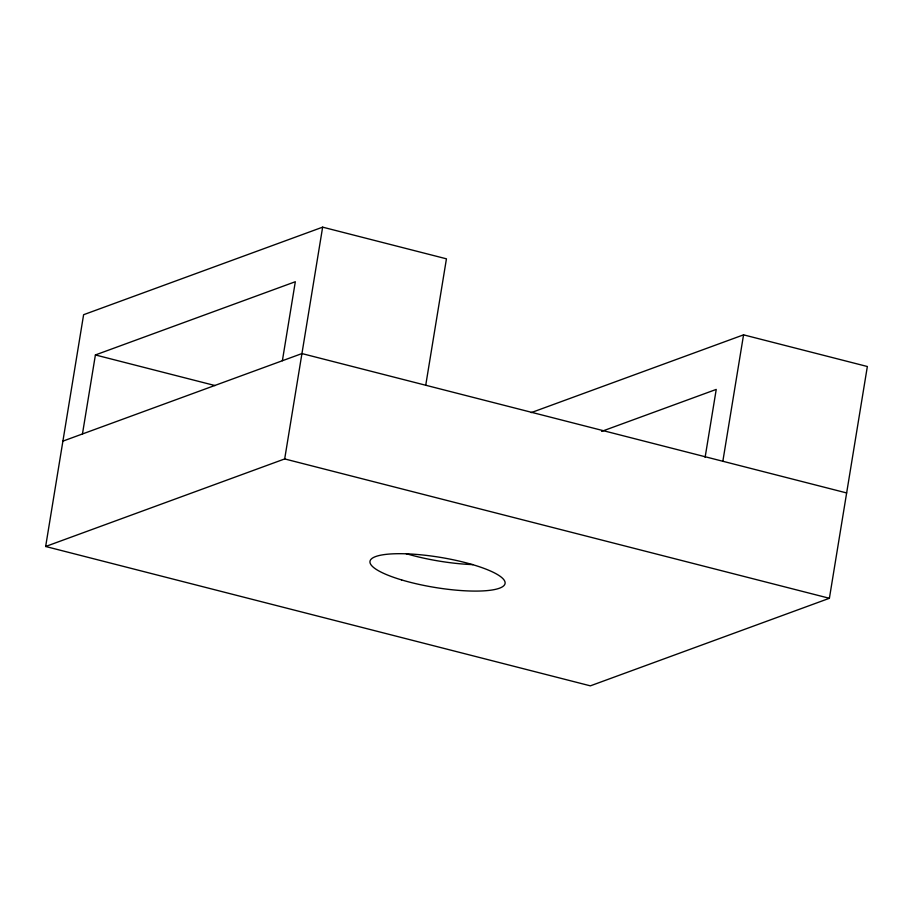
<?xml version="1.0" encoding="UTF-8"?>
<svg xmlns="http://www.w3.org/2000/svg" width="913" height="913" viewBox="0 0 913 913"><rect width="100%" height="100%" fill="white"/><g stroke="black" fill="none" stroke-linecap="round" stroke-linejoin="round"><path stroke-width="1.37" d="M531.218 412.619L743.559 334.843L867.35 366.512L829.392 598.289L590.357 685.846L45.65 546.488L83.608 314.711L322.643 227.154L446.446 258.824L425.732 385.252M82.455 433.972L95.397 354.952L295.321 281.729L282.379 360.738M45.65 546.488L284.685 458.931L322.643 227.154M705.11 457.345L716.237 389.417L601.61 431.393M722.845 461.27L743.559 334.843M62.906 441.127L301.941 353.571L846.648 492.94M95.397 354.952L215.069 385.571M284.685 458.931L829.392 598.289M472.991 564.622A68.452 15.281 9.3 0 1 406.137 553.643M401.606 579.915A68.452 15.281 9.3 0 0 505.072 583.453A68.452 15.281 9.3 0 0 405.886 553.803A68.452 15.281 9.3 0 0 401.606 579.915"/></g></svg>
